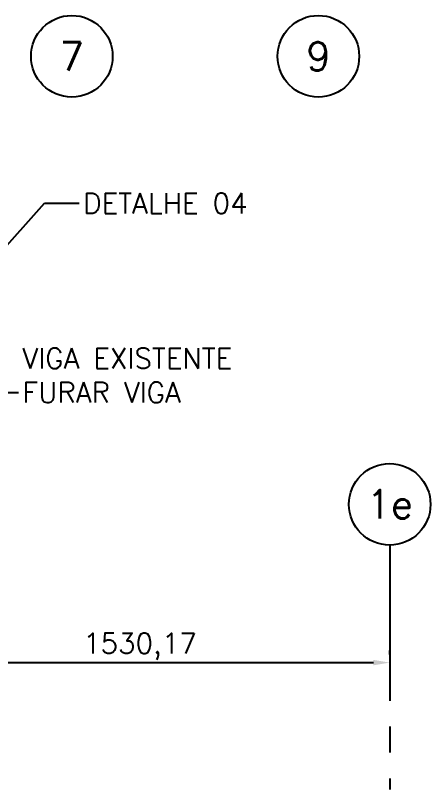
# Model space of a CAD drawing. Header units: metres. Extents: x 0 to 21025, y 0 to 14850.
# Drawn here: x 2476 to 3748, y 10348 to 12718 of the extents above; entities that cross this region are included whole.
import ezdxf
from ezdxf.enums import TextEntityAlignment as Align

# ---------------------------------------------------------------- set-up
doc = ezdxf.new("R2010")
doc.units = ezdxf.units.M
doc.header["$LTSCALE"] = 25
doc.linetypes.add('CENTER2', pattern=[28.575, 19.05, -3.175, 3.175, -3.175])
for name, color, linetype in [('18_COTAS', 7, 'Continuous'), ('GSB', 7, 'Continuous'), ('SC1', 7, 'CENTER2'), ('SDM', 7, 'Continuous')]:
    doc.layers.add(name, color=color, linetype=linetype)
doc.styles.add('R140', font='simplex.shx', dxfattribs={"height": 3.5})
doc.styles.add('ROMANS', font='ROMANS.SHX')
doc.dimstyles.new('25___1-25', dxfattribs={"dimscale": 25, "dimtxt": 2.5, "dimasz": 2, "dimexe": 1.5, "dimexo": 1, "dimgap": 0.5, "dimtad": 1, "dimzin": 12, "dimtxsty": 'ROMANS', "dimcen": 0, "dimclrd": 256, "dimclre": 256, "dimclrt": 3, "dimazin": 3, "dimtfac": 1, "dimtmove": 0, "dimatfit": 0, "dimfxl": 1, "dimlwd": -1, "dimlwe": -1, "dimarcsym": 0})

# ---------------------------------------------------------------- blocks, each defined once
blk = doc.blocks.new('*D35')
at = {"layer": '18_COTAS', "transparency": 16777216}
for p, q in [((2092.5, 11467.7), (2092.5, 10698.8)), ((3622.7, 10761.3), (3622.7, 10773.8)), ((2142.5, 10736.3), (3572.7, 10736.3))]:
    blk.add_line(p, q, dxfattribs=at)
for points in [[(2142.5, 10744.7), (2142.5, 10728), (2092.5, 10736.3)], [(3572.7, 10744.7), (3572.7, 10728), (3622.7, 10736.3)]]:
    blk.add_solid(points, dxfattribs=at)
at = {"layer": 'Defpoints', "color": 0, "transparency": 16777216}
for p in [(2092.5, 11492.7), (3622.7, 10736.3), (3622.7, 10736.3)]:
    blk.add_point(p, dxfattribs=at)
at = {"layer": '18_COTAS', "color": 3, "transparency": 16777216, "insert": (2857.6, 10786), "char_height": 62.5, "attachment_point": 5, "style": 'ROMANS'}
blk.add_mtext('1530,17', dxfattribs=at)
blk = doc.blocks.new('INDICACAO_EIXO')
at = {"layer": 'GSB', "color": 3}
blk.add_circle((0, 0), 5, dxfattribs=at)

msp = doc.modelspace()

# ---------------------------------------------------------------- linework, layer by layer
at = {"layer": 'SC1'}
msp.add_line((3622.687, 11096.009), (3622.687, 10347.694), dxfattribs=at)

# ---------------------------------------------------------------- block references
at = {"layer": 'GSB'}
ref = msp.add_blockref('INDICACAO_EIXO', (2648.89, 12593.072), dxfattribs=dict(at, xscale=24.99999999999972, yscale=24.99999999999972, zscale=24.99999999999972))
ref.add_attrib('EIXO', '7', dxfattribs={"color": 4, "height": 87.5, "style": 'R140'}).set_placement((2648.89, 12593.072), align=Align.MIDDLE_CENTER)
ref = msp.add_blockref('INDICACAO_EIXO', (3404.221, 12593.072), dxfattribs=dict(at, xscale=24.99999999999972, yscale=24.99999999999972, zscale=24.99999999999972))
ref.add_attrib('EIXO', '9', dxfattribs={"color": 4, "height": 87.5, "style": 'R140'}).set_placement((3404.221, 12593.072), align=Align.MIDDLE_CENTER)
ref = msp.add_blockref('INDICACAO_EIXO', (3622.687, 11221.009), dxfattribs=dict(at, xscale=24.99999999999972, yscale=24.99999999999972, zscale=24.99999999999972))
ref.add_attrib('EIXO', '1e', dxfattribs={"color": 4, "height": 87.5, "style": 'R140'}).set_placement((3622.687, 11221.009), align=Align.MIDDLE_CENTER)

# ---------------------------------------------------------------- texts
at = {"layer": 'SDM', "color": 3, "char_height": 62.5, "style": 'ROMANS'}
for s, insert, attachment_point in [('DETALHE 04', (2683.583, 12174.223), 1), ('VIGA EXISTENTE\\PFURAR VIGA', (2497.644, 11532.431), 7)]:
    msp.add_mtext(s, dxfattribs=dict(at, insert=insert, attachment_point=attachment_point))

# ---------------------------------------------------------------- dimensions: what is measured, and where the dimension line sits
at = {"layer": '18_COTAS'}
dim = msp.add_linear_dim(base=(3622.687, 10736.331), p1=(2092.517, 11492.719), p2=(3622.687, 10736.331), dimstyle='25___1-25', dxfattribs=at)
dim.commit()
dim.dimension.update_dxf_attribs({"geometry": '*D35', "text_midpoint": (2857.602, 10786.033)})

# ---------------------------------------------------------------- leaders
at = {"layer": 'SDM', "annotation_type": 0, "has_hookline": 1, "hookline_direction": 0}
for points, text_width in [([(2271.534, 11815.669), (2565.595, 12142.973), (2671.083, 12142.973)], 556.548), ([(2095.567, 11563.681), (2485.144, 11563.681)], 720.238)]:
    msp.add_leader(points, dimstyle='25___1-25', override={"dimgap": 0.5, "dimtad": 0}, dxfattribs=dict(at, text_width=text_width))

doc.saveas('drawing.dxf')
